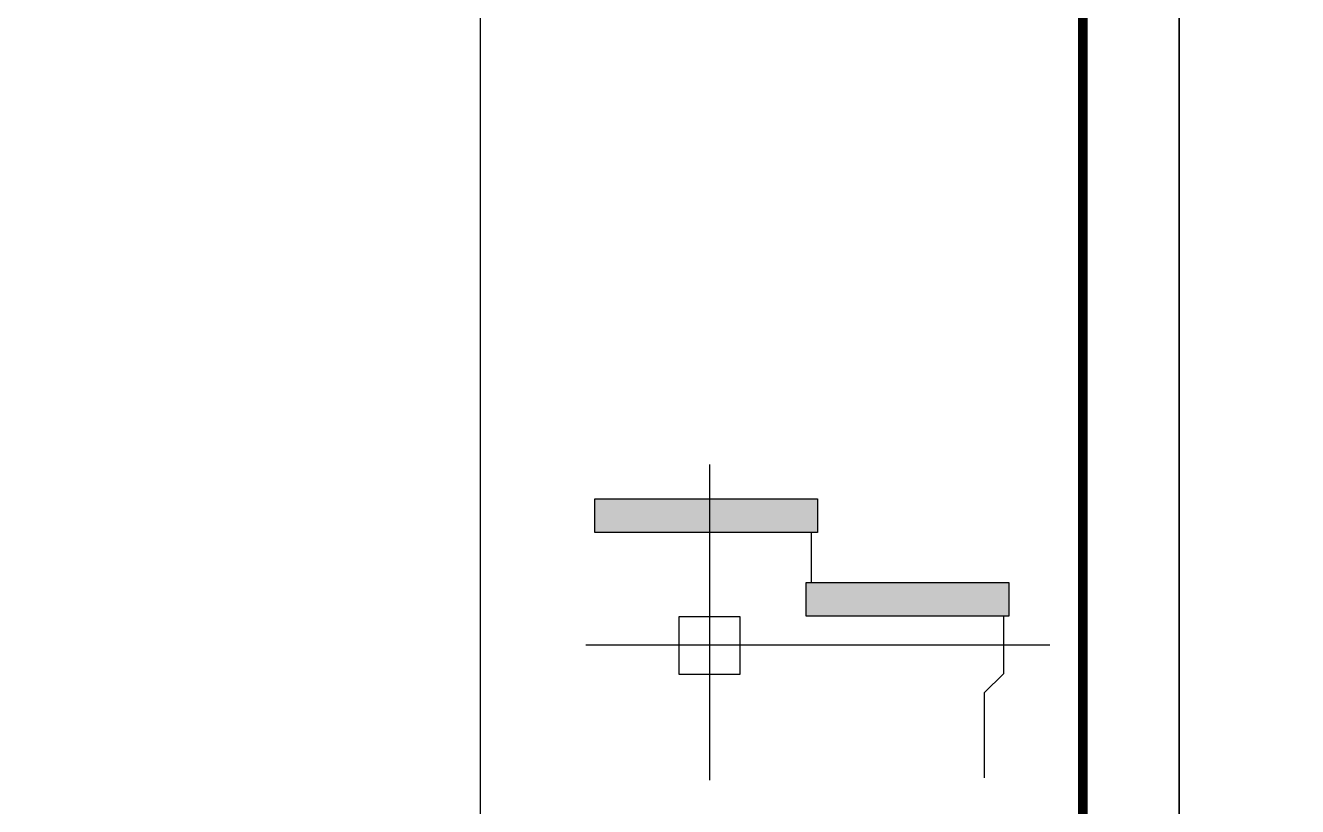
# Model space of a CAD drawing. Extents: x 8254 to 366479, y -216343 to -120021.
# Drawn here: x 158973 to 172146, y -147871 to -139778 of the extents above; entities that cross this region are included whole.
import ezdxf

# ---------------------------------------------------------------- set-up
doc = ezdxf.new("R2010")
doc.units = 0
doc.header["$LTSCALE"] = 500
doc.header["$MEASUREMENT"] = 0
doc.layers.get('0').update_dxf_attribs({"linetype": 'CONTINUOUS'})
doc.layers.add('PUB_TITLE', color=4, linetype='CONTINUOUS')

msp = doc.modelspace()

# ---------------------------------------------------------------- hatches: boundary and pattern name
h = msp.add_hatch(color=7)
h.paths.add_polyline_path([(166056.314, -144682.958), (164867.913, -144682.958), (164867.913, -145033.292), (166056.314, -145033.292)])
h.paths.add_polyline_path([(167175.614, -144682.958), (166056.314, -144682.958), (166056.314, -145033.292), (167175.614, -145033.292)])
h.paths.add_polyline_path([(169157.537, -145549.934), (167056.984, -145549.934), (167056.984, -145900.184), (169157.537, -145900.184)])

# ---------------------------------------------------------------- linework, layer by layer
at = {"color": 7}
for p, q in [((169921.08, -137891.405), (169921.08, -177891.405)), ((166056.314, -144326.069), (166056.314, -147596.75)), ((164867.913, -145033.292), (164867.913, -144682.958)), ((164867.913, -144682.958), (167175.614, -144682.958)), ((167175.614, -144682.958), (167175.614, -145033.292)), ((167175.614, -145033.292), (164867.913, -145033.292)), ((167110.124, -145033.292), (167110.124, -145549.934)), ((167056.984, -145900.184), (167056.984, -145549.934)), ((167056.984, -145549.934), (169157.537, -145549.934)), ((169157.537, -145549.934), (169157.537, -145900.184)), ((165742.025, -146501.766), (165742.025, -145903.057)), ((165742.025, -145903.057), (166370.454, -145903.057)), ((166370.454, -145903.057), (166370.454, -146501.766)), ((169157.537, -145900.184), (167056.984, -145900.184)), ((169101.615, -145900.184), (169101.615, -146497.288)), ((164777.657, -146194.815), (169579.124, -146194.815)), ((166370.454, -146501.766), (165742.025, -146501.766)), ((169101.615, -146497.288), (168901.94, -146694.331)), ((168901.94, -146694.331), (168901.94, -147573.945))]:
    msp.add_line(p, q, dxfattribs=at)
at = {"layer": 'PUB_TITLE', "color": 7}
for p, q in [((163685.188, -177891.405), (163685.188, -137891.405)), ((169921.08, -177891.405), (169921.08, -137891.405)), ((169921.08, -177891.405), (169921.08, -137891.405))]:
    msp.add_line(p, q, dxfattribs=at)
at = {"layer": 'PUB_TITLE'}
for points in [[(96621.08, -178891.405), (170921.08, -178891.405), (170921.08, -136891.405), (96621.08, -136891.405)], [(170921.08, -178891.405), (245221.08, -178891.405), (245221.08, -136891.405), (170921.08, -136891.405)]]:
    msp.add_lwpolyline(points, close=True, dxfattribs=at)
at = {"layer": 'PUB_TITLE', "const_width": 100}
msp.add_lwpolyline([(99121.08, -177891.405), (169921.08, -177891.405), (169921.08, -137891.405), (99121.08, -137891.405)], close=True, dxfattribs=at)

doc.saveas('drawing.dxf')
